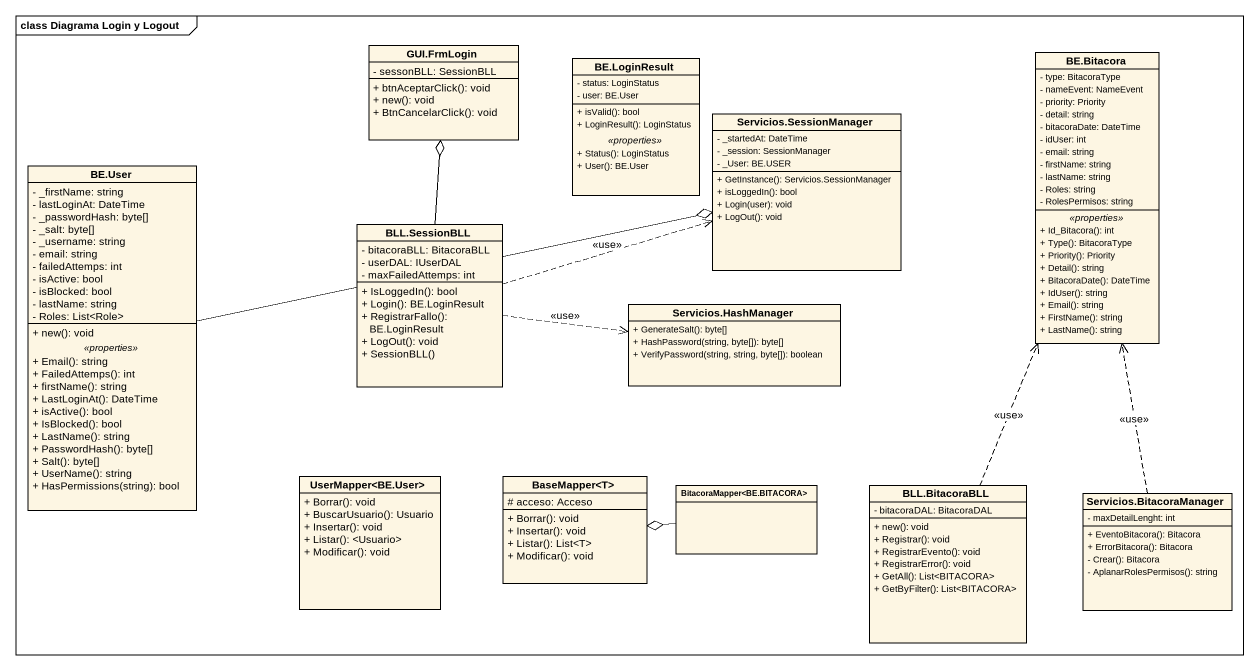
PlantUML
@startuml
mainframe class Diagrama Login y Logout
hide circle
hide empty members
skinparam classAttributeIconSize 0
class "GUI.FrmLogin" as GUI_FrmLogin {
  - sessonBLL: SessionBLL
  + btnAceptarClick(): void
  + new(): void
  + BtnCancelarClick(): void
}
class "BE.LoginResult" as BE_LoginResult {
  - status: LoginStatus
  - user: BE.User
  --
  + isValid(): bool
  + LoginResult(): LoginStatus
  .. <<properties>> ..
  + Status(): LoginStatus
  + User(): BE.User
}
class "BE.Bitacora" as BE_Bitacora {
  - type: BitacoraType
  - nameEvent: NameEvent
  - priority: Priority
  - detail: string
  - bitacoraDate: DateTime
  - idUser: int
  - email: string
  - firstName: string
  - lastName: string
  - Roles: string
  - RolesPermisos: string
  .. <<properties>> ..
  + Id_Bitacora(): int
  + Type(): BitacoraType
  + Priority(): Priority
  + Detail(): string
  + BitacoraDate(): DateTime
  + IdUser(): string
  + Email(): string
  + FirstName(): string
  + LastName(): string
}
class "Servicios.SessionManager" as Servicios_SessionManager {
  - _startedAt: DateTime
  - _session: SessionManager
  - _User: BE.USER
  + GetInstance(): Servicios.SessionManager
  + isLoggedIn(): bool
  + Login(user): void
  + LogOut(): void
}
class "BE.User" as BE_User {
  - _firstName: string
  - lastLoginAt: DateTime
  - _passwordHash: byte[]
  - _salt: byte[]
  - _username: string
  - email: string
  - failedAttemps: int
  - isActive: bool
  - isBlocked: bool
  - lastName: string
  - Roles: List<Role>
  --
  + new(): void
  .. <<properties>> ..
  + Email(): string
  + FailedAttemps(): int
  + firstName(): string
  + LastLoginAt(): DateTime
  + isActive(): bool
  + IsBlocked(): bool
  + LastName(): string
  + PasswordHash(): byte[]
  + Salt(): byte[]
  + UserName(): string
  + HasPermissions(string): bool
}
class "BLL.SessionBLL" as BLL_SessionBLL {
  - bitacoraBLL: BitacoraBLL
  - userDAL: IUserDAL
  - maxFailedAttemps: int
  + IsLoggedIn(): bool
  + Login(): BE.LoginResult
  + RegistrarFallo(): BE.LoginResult
  + LogOut(): void
  + SessionBLL()
}
class "Servicios.HashManager" as Servicios_HashManager {
  + GenerateSalt(): byte[]
  + HashPassword(string, byte[]): byte[]
  + VerifyPassword(string, string, byte[]): boolean
}
class "UserMapper<BE.User>" as UserMapper_BE_User {
  + Borrar(): void
  + BuscarUsuario(): Usuario
  + Insertar(): void
  + Listar(): <Usuario>
  + Modificar(): void
}
class "BaseMapper<T>" as BaseMapper_T {
  # acceso: Acceso
  + Borrar(): void
  + Insertar(): void
  + Listar(): List<T>
  + Modificar(): void
}
class "BitacoraMapper<BE.BITACORA>" as BitacoraMapper_BE_BITACORA
class "BLL.BitacoraBLL" as BLL_BitacoraBLL {
  - bitacoraDAL: BitacoraDAL
  + new(): void
  + Registrar(): void
  + RegistrarEvento(): void
  + RegistrarError(): void
  + GetAll(): List<BITACORA>
  + GetByFilter(): List<BITACORA>
}
class "Servicios.BitacoraManager" as Servicios_BitacoraManager {
  - maxDetailLenght: int
  + EventoBitacora(): Bitacora
  + ErrorBitacora(): Bitacora
  - Crear(): Bitacora
  - AplanarRolesPermisos(): string
}
BE_User -right-o Servicios_SessionManager
BLL_SessionBLL -up-o GUI_FrmLogin
BLL_SessionBLL .right.> Servicios_SessionManager : <<use>>
BLL_SessionBLL .right.> Servicios_HashManager : <<use>>
BitacoraMapper_BE_BITACORA -left-o BaseMapper_T
BLL_BitacoraBLL .up.> BE_Bitacora : <<use>>
Servicios_BitacoraManager .up.> BE_Bitacora : <<use>>
@enduml
